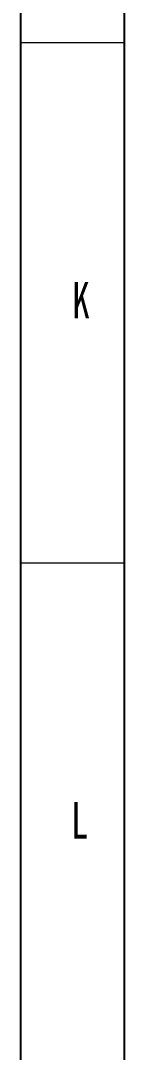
# Model space of a CAD drawing. Header units: millimetres. Extents: x 0 to 841, y 0 to 594.
# Drawn here: x 0 to 10, y 50 to 149.1 of the extents above; entities that cross this region are included whole.
import ezdxf

# ---------------------------------------------------------------- set-up
doc = ezdxf.new("R2010")
doc.units = ezdxf.units.MM
doc.layers.add('10', color=7, linetype='Continuous')
doc.layers.add('5', color=7, linetype='Continuous')
doc.styles.add('SLDTEXTSTYLE0', font='TXT', dxfattribs={"width": 0.7})

msp = doc.modelspace()

# ---------------------------------------------------------------- linework, layer by layer
at = {"color": 7, "linetype": 'Continuous', "lineweight": 25}
msp.add_line((10, 10), (10, 584), dxfattribs=at)
at = {"color": 7, "linetype": 'Continuous', "lineweight": 18}
for p, q in [((10, 147), (0, 147)), ((10, 97), (0, 97))]:
    msp.add_line(p, q, dxfattribs=at)
at = {"layer": '5', "color": 7}
msp.add_line((0, 594), (0, 0), dxfattribs=at)

# ---------------------------------------------------------------- texts
at = {"layer": '10', "char_height": 3.5, "attachment_point": 2, "style": 'SLDTEXTSTYLE0'}
for s, insert in [('K', (5.82031, 124.01174)), ('L', (5.68056, 74.01174))]:
    msp.add_mtext(s, dxfattribs=dict(at, insert=insert))

doc.saveas('drawing.dxf')
